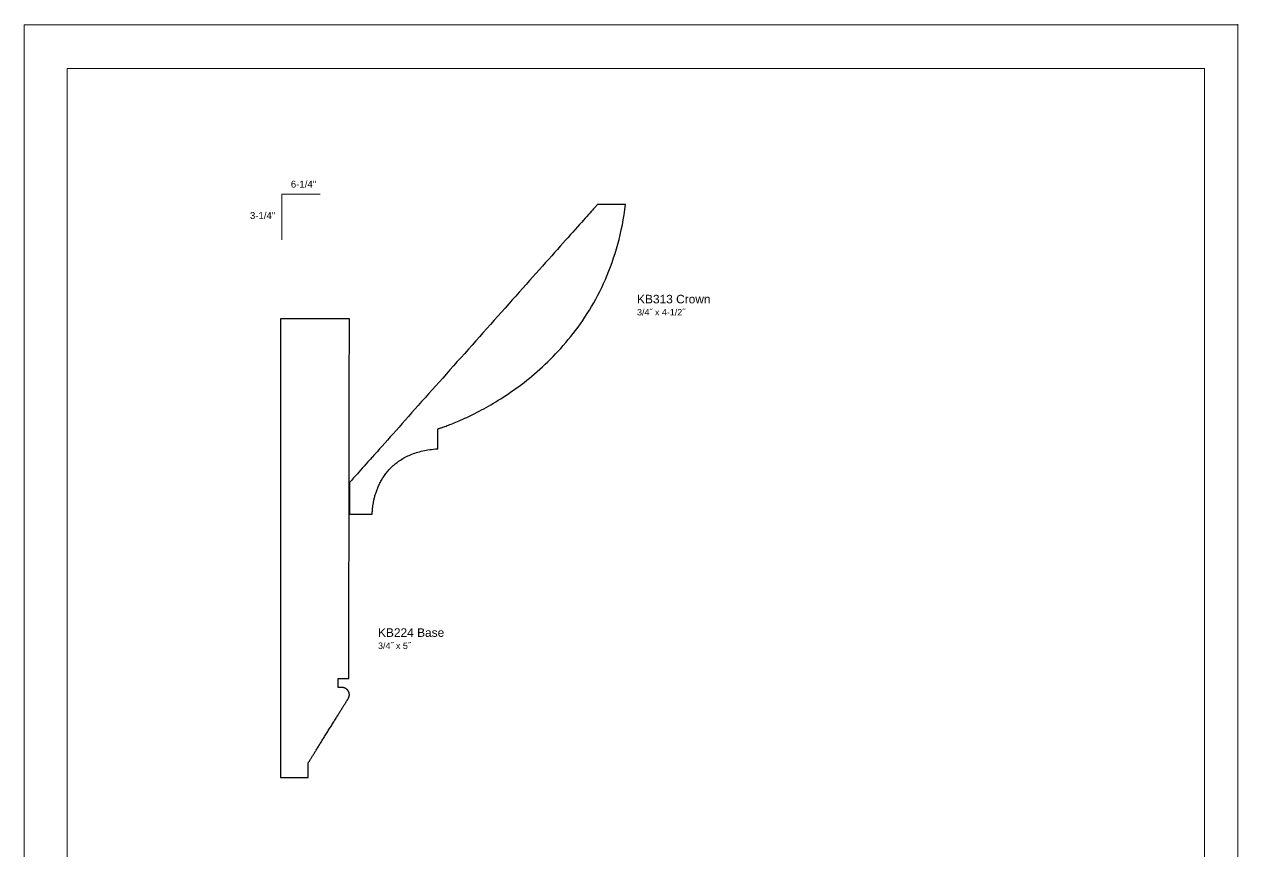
# Model space of a CAD drawing. Extents: x -4.3 to 9, y -5.5 to 16.6.
# Drawn here: x -4.25 to 8.98, y 7.64 to 16.65 of the extents above; entities that cross this region are included whole.
import ezdxf

# ---------------------------------------------------------------- set-up
doc = ezdxf.new("R2010")
doc.units = 0
doc.header["$MEASUREMENT"] = 0
doc.layers.add('DO NOT PLOT', color=2, linetype='Continuous', plot=False)
doc.layers.add('LAYER_1', color=7, linetype='Continuous')

# ---------------------------------------------------------------- blocks, each defined once
blk = doc.blocks.new('KB313 Crown')
at = {"color": 0, "flags": 128}
blk.add_lwpolyline([(2.791755, 2.21794), (2.810995, 2.26314), (2.829595, 2.30909), (2.847545, 2.35581), (2.864825, 2.40329), (2.881415, 2.45155), (2.897295, 2.50058), (2.912445, 2.5504), (2.926845, 2.60101), (2.940465, 2.65241), (2.953305, 2.7046), (2.965325, 2.75761), (2.976525, 2.81142), (2.986865, 2.86605), (2.996335, 2.9215), (3.004925, 2.97777), (3.012595, 3.03487), (3.012505, 3.03487), (3.012235, 3.03487), (3.011785, 3.03487), (3.011175, 3.03487), (3.010395, 3.03487), (3.009445, 3.03487), (3.008335, 3.03487), (3.007065, 3.03487), (3.005655, 3.03487), (3.004085, 3.03487), (3.002365, 3.03487), (3.000515, 3.03487), (2.998515, 3.03487), (2.996385, 3.03487), (2.994125, 3.03487), (2.991735, 3.03487), (2.989225, 3.03487), (2.986585, 3.03487), (2.983835, 3.03487), (2.980975, 3.03487), (2.977995, 3.03487), (2.974915, 3.03487), (2.971735, 3.03487), (2.968455, 3.03487), (2.965075, 3.03487), (2.961605, 3.03487), (2.958055, 3.03487), (2.954415, 3.03487), (2.950695, 3.03487), (2.946895, 3.03487), (2.943025, 3.03487), (2.939085, 3.03487), (2.935075, 3.03487), (2.931005, 3.03487), (2.926875, 3.03487), (2.922695, 3.03487), (2.918455, 3.03487), (2.914175, 3.03487), (2.909845, 3.03487), (2.905475, 3.03487), (2.901065, 3.03487), (2.896635, 3.03487), (2.892165, 3.03487), (2.887665, 3.03487), (2.883145, 3.03487), (2.878615, 3.03487), (2.874055, 3.03487), (2.869495, 3.03487), (2.864925, 3.03487), (2.860345, 3.03487), (2.855775, 3.03487), (2.851195, 3.03487), (2.846635, 3.03487), (2.842075, 3.03487), (2.837525, 3.03487), (2.833005, 3.03487), (2.828495, 3.03487), (2.824015, 3.03487), (2.819565, 3.03487), (2.815145, 3.03487), (2.810755, 3.03487), (2.806415, 3.03487), (2.802115, 3.03487), (2.797855, 3.03487), (2.793645, 3.03487), (2.789495, 3.03487), (2.785395, 3.03487), (2.781365, 3.03487), (2.777395, 3.03487), (2.773495, 3.03487), (2.769665, 3.03487), (2.765905, 3.03487), (2.762235, 3.03487), (2.758635, 3.03487), (2.755135, 3.03487), (2.751715, 3.03487), (2.748395, 3.03487), (2.745165, 3.03487), (2.742045, 3.03487), (2.739025, 3.03487), (2.736115, 3.03487), (2.733315, 3.03487), (2.730625, 3.03487), (2.728065, 3.03487), (2.725615, 3.03487), (2.723305, 3.03487), (2.721115, 3.03487), (2.719065, 3.03487), (2.717145, 3.03487), (2.715365, 3.03487), (2.713735, 3.03487), (2.712255, 3.03487), (2.710925, 3.03487), (2.709745, 3.03487), (2.708735, 3.03487), (2.707875, 3.03487), (2.707185, 3.03487), (2.706675, 3.03487), (2.706325, 3.03487), (2.706155, 3.03487), (2.705885, 3.03458), (2.704175, 3.03267), (2.700915, 3.029), (2.696115, 3.02363), (2.689835, 3.01658), (2.682085, 3.00789), (2.672895, 2.99759), (2.662315, 2.98572), (2.650365, 2.97232), (2.637085, 2.95743), (2.622505, 2.94107), (2.606645, 2.92329), (2.589545, 2.90411), (2.571245, 2.88359), (2.551765, 2.86174), (2.531145, 2.83862), (2.509415, 2.81425), (2.486605, 2.78867), (2.462745, 2.76191), (2.437875, 2.73402), (2.412025, 2.70503), (2.385225, 2.67497), (2.357505, 2.64388), (2.328895, 2.6118), (2.299435, 2.57875), (2.269145, 2.54479), (2.238075, 2.50994), (2.206245, 2.47424), (2.173685, 2.43773), (2.140435, 2.40044), (2.106515, 2.36241), (2.071975, 2.32367), (2.036835, 2.28426), (2.001125, 2.24421), (1.964885, 2.20357), (1.928145, 2.16237), (1.890935, 2.12063), (1.853285, 2.07841), (1.815225, 2.03574), (1.776805, 1.99264), (1.738035, 1.94916), (1.698955, 1.90534), (1.659605, 1.8612), (1.620005, 1.81679), (1.580185, 1.77214), (1.540195, 1.72729), (1.500055, 1.68227), (1.459795, 1.63712), (1.419445, 1.59188), (1.379055, 1.54657), (1.338635, 1.50125), (1.298235, 1.45593), (1.257865, 1.41067), (1.217585, 1.36549), (1.177405, 1.32043), (1.137365, 1.27552), (1.097495, 1.23081), (1.057835, 1.18633), (1.018405, 1.14211), (0.979245, 1.0982), (0.940385, 1.05462), (0.901855, 1.01141), (0.863695, 0.96861), (0.825925, 0.92625), (0.788585, 0.88438), (0.751705, 0.84302), (0.715315, 0.80221), (0.679455, 0.76199), (0.644149, 0.7224), (0.609432, 0.68346), (0.575335, 0.64522), (0.541891, 0.60772), (0.509131, 0.57098), (0.477088, 0.53504), (0.445794, 0.49995), (0.415281, 0.46573), (0.385581, 0.43242), (0.356726, 0.40006), (0.328748, 0.36868), (0.301679, 0.33833), (0.275551, 0.30902), (0.250397, 0.28081), (0.226247, 0.25373), (0.203135, 0.22781), (0.181093, 0.20309), (0.160152, 0.17961), (0.140345, 0.15739), (0.121703, 0.13649), (0.104259, 0.11692), (0.088044, 0.09874), (0.073092, 0.08197), (0.059433, 0.06665), (0.0471, 0.05282), (0.036125, 0.04051), (0.02654, 0.02976), (0.018377, 0.02061), (0.011668, 0.01309), (0.006446, 0.00723), (0.002742, 0.00308), (0.000588, 0.00066), (0, 0), (0, -0.00013), (0, -0.00046), (0, -0.00099), (0, -0.00171), (0, -0.00261), (0, -0.0037), (0, -0.00497), (0, -0.00641), (0, -0.00803), (0, -0.00981), (0, -0.01175), (0, -0.01386), (0, -0.01612), (0, -0.01853), (0, -0.02109), (0, -0.02379), (0, -0.02662), (0, -0.0296), (0, -0.0327), (0, -0.03593), (0, -0.03929), (0, -0.04276), (0, -0.04634), (0, -0.05004), (0, -0.05384), (0, -0.05774), (0, -0.06175), (0, -0.06584), (0, -0.07003), (0, -0.0743), (0, -0.07865), (0, -0.08308), (0, -0.08759), (0, -0.09216), (0, -0.0968), (0, -0.1015), (0, -0.10626), (0, -0.11107), (0, -0.11593), (0, -0.12084), (0, -0.12579), (0, -0.13077), (0, -0.13579), (0, -0.14083), (0, -0.1459), (0, -0.15099), (0, -0.1561), (0, -0.16122), (0, -0.16635), (0, -0.17148), (0, -0.17661), (0, -0.18174), (0, -0.18686), (0, -0.19197), (0, -0.19707), (0, -0.20214), (0, -0.20719), (0, -0.21221), (0, -0.2172), (0, -0.22215), (0, -0.22706), (0, -0.23193), (0, -0.23675), (0, -0.24152), (0, -0.24622), (0, -0.25087), (0, -0.25546), (0, -0.25997), (0, -0.26441), (0, -0.26878), (0, -0.27306), (0, -0.27726), (0, -0.28137), (0, -0.28539), (0, -0.2893), (0, -0.29312), (0, -0.29683), (0, -0.30043), (0, -0.30392), (0, -0.30729), (0, -0.31054), (0, -0.31366), (0, -0.31665), (0, -0.31951), (0, -0.32223), (0, -0.32481), (0, -0.32724), (0, -0.32952), (0, -0.33165), (0, -0.33362), (0, -0.33542), (0, -0.33706), (0, -0.33853), (0, -0.33983), (0, -0.34094), (0, -0.34187), (0, -0.34262), (0, -0.34317), (0, -0.34353), (0, -0.34369), (0.000037, -0.3437), (0.000216, -0.3437), (0.000538, -0.3437), (0.001, -0.3437), (0.0016, -0.3437), (0.002335, -0.3437), (0.003202, -0.3437), (0.004198, -0.3437), (0.00532, -0.3437), (0.006564, -0.3437), (0.007928, -0.3437), (0.00941, -0.3437), (0.011005, -0.3437), (0.012712, -0.3437), (0.014526, -0.3437), (0.016446, -0.3437), (0.018468, -0.3437), (0.020589, -0.3437), (0.022806, -0.3437), (0.025117, -0.3437), (0.027518, -0.3437), (0.030006, -0.3437), (0.032579, -0.3437), (0.035233, -0.3437), (0.037966, -0.3437), (0.040774, -0.3437), (0.043655, -0.3437), (0.046605, -0.3437), (0.049622, -0.3437), (0.052702, -0.3437), (0.055844, -0.3437), (0.059043, -0.3437), (0.062297, -0.3437), (0.065603, -0.3437), (0.068957, -0.3437), (0.072358, -0.3437), (0.075801, -0.3437), (0.079284, -0.3437), (0.082805, -0.3437), (0.086359, -0.3437), (0.089945, -0.3437), (0.093559, -0.3437), (0.097198, -0.3437), (0.100859, -0.3437), (0.104539, -0.3437), (0.108236, -0.3437), (0.111946, -0.3437), (0.115666, -0.3437), (0.119394, -0.3437), (0.123126, -0.3437), (0.12686, -0.3437), (0.130592, -0.3437), (0.13432, -0.3437), (0.13804, -0.3437), (0.14175, -0.3437), (0.145447, -0.3437), (0.149127, -0.3437), (0.152788, -0.3437), (0.156427, -0.3437), (0.160041, -0.3437), (0.163626, -0.3437), (0.167181, -0.3437), (0.170701, -0.3437), (0.174185, -0.3437), (0.177628, -0.3437), (0.181029, -0.3437), (0.184383, -0.3437), (0.187689, -0.3437), (0.190943, -0.3437), (0.194142, -0.3437), (0.197283, -0.3437), (0.200364, -0.3437), (0.203381, -0.3437), (0.206331, -0.3437), (0.209212, -0.3437), (0.21202, -0.3437), (0.214753, -0.3437), (0.217407, -0.3437), (0.21998, -0.3437), (0.222468, -0.3437), (0.224869, -0.3437), (0.227179, -0.3437), (0.229397, -0.3437), (0.231518, -0.3437), (0.23354, -0.3437), (0.235459, -0.3437), (0.237274, -0.3437), (0.23898, -0.3437), (0.240576, -0.3437), (0.242057, -0.3437), (0.243422, -0.3437), (0.244666, -0.3437), (0.245788, -0.3437), (0.246783, -0.3437), (0.24765, -0.3437), (0.248385, -0.3437), (0.248986, -0.3437), (0.249448, -0.3437), (0.24977, -0.3437), (0.249948, -0.3437), (0.249986, -0.34368), (0.24998, -0.34337), (0.24997, -0.34267), (0.249962, -0.34159), (0.249959, -0.34014), (0.249966, -0.33833), (0.249987, -0.33616), (0.250027, -0.33364), (0.250091, -0.33077), (0.250183, -0.32758), (0.250307, -0.32405), (0.250468, -0.32021), (0.250671, -0.31606), (0.250919, -0.3116), (0.251219, -0.30684), (0.251573, -0.3018), (0.251986, -0.29648), (0.252464, -0.29088), (0.25301, -0.28502), (0.25363, -0.2789), (0.254327, -0.27254), (0.255106, -0.26592), (0.255971, -0.25908), (0.256928, -0.25201), (0.25798, -0.24471), (0.259132, -0.23721), (0.260389, -0.2295), (0.261755, -0.22159), (0.263235, -0.2135), (0.264833, -0.20523), (0.266554, -0.19678), (0.268401, -0.18816), (0.270381, -0.17939), (0.272496, -0.17046), (0.274752, -0.1614), (0.277154, -0.1522), (0.279705, -0.14287), (0.28241, -0.13342), (0.285274, -0.12385), (0.288302, -0.11419), (0.291497, -0.10442), (0.294864, -0.09457), (0.298408, -0.08463), (0.302133, -0.07462), (0.306044, -0.06455), (0.310146, -0.05441), (0.314442, -0.04423), (0.318937, -0.034), (0.323636, -0.02373), (0.328544, -0.01344), (0.333664, -0.00312), (0.339002, 0.00721), (0.344562, 0.01754), (0.350348, 0.02787), (0.356364, 0.03819), (0.362616, 0.04849), (0.369109, 0.05877), (0.375845, 0.06902), (0.38283, 0.07922), (0.390069, 0.08938), (0.397566, 0.09948), (0.405325, 0.10952), (0.413351, 0.11948), (0.421648, 0.12937), (0.430222, 0.13917), (0.439075, 0.14888), (0.448214, 0.15848), (0.457643, 0.16798), (0.467365, 0.17736), (0.477386, 0.18661), (0.487709, 0.19573), (0.498341, 0.20471), (0.509284, 0.21355), (0.520544, 0.22222), (0.532125, 0.23074), (0.544031, 0.23909), (0.556268, 0.24725), (0.568839, 0.25523), (0.581749, 0.26302), (0.595003, 0.27061), (0.608604, 0.27799), (0.622559, 0.28515), (0.63687, 0.29209), (0.651543, 0.29879), (0.666585, 0.30526), (0.681995, 0.31148), (0.697775, 0.31744), (0.713945, 0.32314), (0.730495, 0.32857), (0.747425, 0.33373), (0.764755, 0.3386), (0.782485, 0.34317), (0.800615, 0.34745), (0.819155, 0.35142), (0.838105, 0.35507), (0.857465, 0.3584), (0.877255, 0.3614), (0.897465, 0.36405), (0.918105, 0.36637), (0.939175, 0.36832), (0.960685, 0.36992), (0.963795, 0.37016), (0.963795, 0.37034), (0.963795, 0.37064), (0.963805, 0.37106), (0.963805, 0.3716), (0.963815, 0.37226), (0.963815, 0.37303), (0.963825, 0.37392), (0.963835, 0.37491), (0.963845, 0.37602), (0.963855, 0.37722), (0.963865, 0.37853), (0.963875, 0.37994), (0.963895, 0.38144), (0.963905, 0.38304), (0.963915, 0.38473), (0.963935, 0.38651), (0.963955, 0.38837), (0.963965, 0.39032), (0.963985, 0.39235), (0.964005, 0.39446), (0.964025, 0.39665), (0.964045, 0.3989), (0.964065, 0.40123), (0.964085, 0.40363), (0.964105, 0.40609), (0.964125, 0.40862), (0.964145, 0.4112), (0.964175, 0.41384), (0.964195, 0.41654), (0.964215, 0.41929), (0.964245, 0.4221), (0.964265, 0.42495), (0.964295, 0.42784), (0.964315, 0.43078), (0.964345, 0.43375), (0.964375, 0.43676), (0.964395, 0.43981), (0.964425, 0.44289), (0.964455, 0.446), (0.964475, 0.44914), (0.964505, 0.4523), (0.964535, 0.45548), (0.964565, 0.45868), (0.964595, 0.4619), (0.964615, 0.46513), (0.964645, 0.46837), (0.964675, 0.47162), (0.964705, 0.47488), (0.964735, 0.47814), (0.964755, 0.4814), (0.964785, 0.48466), (0.964815, 0.48791), (0.964845, 0.49116), (0.964875, 0.4944), (0.964905, 0.49763), (0.964925, 0.50084), (0.964955, 0.50404), (0.964985, 0.50721), (0.965015, 0.51037), (0.965035, 0.5135), (0.965065, 0.5166), (0.965095, 0.51967), (0.965115, 0.5227), (0.965145, 0.52571), (0.965175, 0.52867), (0.965195, 0.5316), (0.965225, 0.53448), (0.965245, 0.53731), (0.965275, 0.5401), (0.965295, 0.54284), (0.965315, 0.54552), (0.965345, 0.54815), (0.965365, 0.55072), (0.965385, 0.55322), (0.965405, 0.55567), (0.965425, 0.55805), (0.965445, 0.56035), (0.965465, 0.56259), (0.965485, 0.56475), (0.965505, 0.56684), (0.965525, 0.56885), (0.965535, 0.57077), (0.965555, 0.57261), (0.965565, 0.57437), (0.965585, 0.57603), (0.965595, 0.5776), (0.965605, 0.57908), (0.965625, 0.58046), (0.965635, 0.58174), (0.965645, 0.58292), (0.965655, 0.58399), (0.965665, 0.58495), (0.965665, 0.5858), (0.965675, 0.58655), (0.965675, 0.58717), (0.965685, 0.58768), (0.965685, 0.58807), (0.965685, 0.58833), (0.965695, 0.58847), (0.965785, 0.58852), (0.966775, 0.58881), (0.968815, 0.58941), (0.971875, 0.59034), (0.975935, 0.5916), (0.980985, 0.59319), (0.987005, 0.59512), (0.993965, 0.59739), (1.001855, 0.60002), (1.010645, 0.60299), (1.020325, 0.60633), (1.030875, 0.61002), (1.042265, 0.61409), (1.054485, 0.61854), (1.067505, 0.62336), (1.081315, 0.62857), (1.095885, 0.63417), (1.111215, 0.64016), (1.127255, 0.64656), (1.144015, 0.65336), (1.161455, 0.66058), (1.179565, 0.66821), (1.198315, 0.67626), (1.217695, 0.68474), (1.237685, 0.69366), (1.258255, 0.70301), (1.279395, 0.7128), (1.301085, 0.72304), (1.323295, 0.73374), (1.346015, 0.74489), (1.369215, 0.75651), (1.392895, 0.7686), (1.417015, 0.78116), (1.441555, 0.7942), (1.466515, 0.80773), (1.491855, 0.82174), (1.517555, 0.83626), (1.543615, 0.85127), (1.569995, 0.86679), (1.596685, 0.88281), (1.623655, 0.89936), (1.650895, 0.91643), (1.678385, 0.93402), (1.706105, 0.95215), (1.734025, 0.97081), (1.762135, 0.99001), (1.790415, 1.00977), (1.818845, 1.03007), (1.847395, 1.05094), (1.876055, 1.07236), (1.904805, 1.09436), (1.933615, 1.11693), (1.962485, 1.14008), (1.991375, 1.16381), (2.020275, 1.18813), (2.049155, 1.21305), (2.078015, 1.23857), (2.106815, 1.26469), (2.135545, 1.29143), (2.164175, 1.31878), (2.192705, 1.34675), (2.221095, 1.37534), (2.249335, 1.40457), (2.277405, 1.43443), (2.305285, 1.46494), (2.332945, 1.49609), (2.360375, 1.5279), (2.387565, 1.56036), (2.414465, 1.59349), (2.441085, 1.62729), (2.467395, 1.66175), (2.493365, 1.6969), (2.518985, 1.73273), (2.544235, 1.76925), (2.569095, 1.80646), (2.593545, 1.84438), (2.617565, 1.883), (2.641125, 1.92232), (2.664215, 1.96237), (2.686825, 2.00313), (2.708915, 2.04462), (2.730475, 2.08684), (2.751475, 2.1298), (2.771915, 2.1735)], close=True, dxfattribs=at)
blk = doc.blocks.new('KB224')
at = {"color": 0, "flags": 128}
blk.add_lwpolyline([(0.746, -2.783), (0.746, -2.728), (0.746, -2.673), (0.747, -2.617), (0.747, -2.56), (0.747, -2.503), (0.747, -2.446), (0.747, -2.388), (0.747, -2.33), (0.747, -2.271), (0.747, -2.212), (0.747, -2.153), (0.747, -2.094), (0.747, -2.035), (0.747, -1.975), (0.747, -1.916), (0.748, -1.857), (0.748, -1.798), (0.748, -1.738), (0.748, -1.68), (0.748, -1.621), (0.748, -1.562), (0.748, -1.504), (0.748, -1.447), (0.748, -1.389), (0.748, -1.333), (0.748, -1.276), (0.748, -1.221), (0.748, -1.165), (0.749, -1.111), (0.749, -1.057), (0.749, -1.004), (0.749, -0.952), (0.749, -0.901), (0.749, -0.85), (0.749, -0.801), (0.749, -0.753), (0.749, -0.705), (0.749, -0.659), (0.749, -0.614), (0.749, -0.57), (0.749, -0.527), (0.749, -0.486), (0.749, -0.446), (0.749, -0.407), (0.75, -0.37), (0.75, -0.334), (0.75, -0.3), (0.75, -0.267), (0.75, -0.236), (0.75, -0.207), (0.75, -0.179), (0.75, -0.154), (0.75, -0.13), (0.75, -0.107), (0.75, -0.087), (0.75, -0.069), (0.75, -0.053), (0.75, -0.039), (0.75, -0.027), (0.75, -0.017), (0.75, -0.009), (0.75, -0.004), (0.75, -0.001), (0.75, 0), (0.75, 0), (0.749, 0), (0.748, 0), (0.746, 0), (0.744, 0), (0.742, 0), (0.739, 0), (0.735, 0), (0.732, 0), (0.728, 0), (0.723, 0), (0.719, 0), (0.714, 0), (0.708, 0), (0.702, 0), (0.696, 0), (0.69, 0), (0.683, 0), (0.676, 0), (0.669, 0), (0.662, 0), (0.654, 0), (0.646, 0), (0.638, 0), (0.629, 0), (0.62, 0), (0.612, 0), (0.602, 0), (0.593, 0), (0.583, 0), (0.574, 0), (0.564, 0), (0.554, 0), (0.544, 0), (0.533, 0), (0.523, 0), (0.512, 0), (0.502, 0), (0.491, 0), (0.48, 0), (0.469, 0), (0.458, 0), (0.447, 0), (0.435, 0), (0.424, 0), (0.413, 0), (0.402, 0), (0.39, 0), (0.379, 0), (0.368, 0), (0.356, 0), (0.345, 0), (0.334, 0), (0.322, 0), (0.311, 0), (0.3, 0), (0.289, 0), (0.278, 0), (0.267, 0), (0.256, 0), (0.245, 0), (0.235, 0), (0.224, 0), (0.214, 0), (0.203, 0), (0.193, 0), (0.183, 0), (0.173, 0), (0.164, 0), (0.154, 0), (0.145, 0), (0.136, 0), (0.127, 0), (0.118, 0), (0.11, 0), (0.102, 0), (0.094, 0), (0.086, 0), (0.079, 0), (0.071, 0), (0.065, 0), (0.058, 0), (0.052, 0), (0.046, 0), (0.04, 0), (0.035, 0), (0.03, 0), (0.025, 0), (0.021, 0), (0.017, 0), (0.014, 0), (0.01, 0), (0.008, 0), (0.005, 0), (0.003, 0), (0.002, 0), (0.001, 0), (0, 0), (0, 0), (0, -0.002), (0, -0.007), (0, -0.014), (0, -0.025), (0, -0.038), (0, -0.054), (0, -0.073), (0, -0.095), (0, -0.119), (0, -0.145), (0, -0.174), (0, -0.205), (0, -0.239), (0, -0.275), (0, -0.313), (0, -0.353), (0, -0.395), (0, -0.439), (0, -0.486), (0, -0.534), (0, -0.583), (0, -0.635), (0, -0.688), (0, -0.743), (0, -0.8), (0, -0.858), (0, -0.917), (0, -0.978), (0, -1.04), (0, -1.104), (0, -1.168), (0, -1.234), (0, -1.301), (0, -1.369), (0, -1.437), (0, -1.507), (0, -1.578), (0, -1.649), (0, -1.721), (0, -1.793), (0, -1.867), (0, -1.94), (0, -2.015), (0, -2.089), (0, -2.164), (0, -2.239), (0, -2.315), (0, -2.39), (0, -2.466), (0, -2.542), (0, -2.617), (0, -2.693), (0, -2.768), (0, -2.843), (0, -2.918), (0, -2.993), (0, -3.067), (0, -3.141), (0, -3.214), (0, -3.286), (0, -3.358), (0, -3.429), (0, -3.5), (0, -3.569), (0, -3.638), (0, -3.706), (0, -3.773), (0, -3.838), (0, -3.903), (0, -3.966), (0, -4.028), (0, -4.089), (0, -4.148), (0, -4.206), (0, -4.262), (0, -4.317), (0, -4.37), (0, -4.422), (0, -4.471), (0, -4.519), (0, -4.565), (0, -4.609), (0, -4.651), (0, -4.691), (0, -4.729), (0, -4.764), (0, -4.798), (0, -4.829), (0, -4.858), (0, -4.884), (0, -4.907), (0, -4.929), (0, -4.947), (0, -4.963), (0, -4.976), (0, -4.987), (0, -4.994), (0, -4.998), (0, -5), (0, -5), (0, -5), (0.001, -5), (0.001, -5), (0.002, -5), (0.003, -5), (0.004, -5), (0.006, -5), (0.007, -5), (0.009, -5), (0.01, -5), (0.012, -5), (0.014, -5), (0.016, -5), (0.019, -5), (0.021, -5), (0.023, -5), (0.026, -5), (0.029, -5), (0.032, -5), (0.035, -5), (0.038, -5), (0.041, -5), (0.044, -5), (0.048, -5), (0.051, -5), (0.055, -5), (0.058, -5), (0.062, -5), (0.066, -5), (0.07, -5), (0.074, -5), (0.078, -5), (0.082, -5), (0.086, -5), (0.09, -5), (0.094, -5), (0.099, -5), (0.103, -5), (0.107, -5), (0.112, -5), (0.116, -5), (0.121, -5), (0.125, -5), (0.13, -5), (0.134, -5), (0.139, -5), (0.143, -5), (0.148, -5), (0.152, -5), (0.157, -5), (0.161, -5), (0.166, -5), (0.17, -5), (0.175, -5), (0.179, -5), (0.184, -5), (0.188, -5), (0.193, -5), (0.197, -5), (0.201, -5), (0.206, -5), (0.21, -5), (0.214, -5), (0.218, -5), (0.222, -5), (0.226, -5), (0.23, -5), (0.234, -5), (0.238, -5), (0.242, -5), (0.245, -5), (0.249, -5), (0.252, -5), (0.256, -5), (0.259, -5), (0.262, -5), (0.265, -5), (0.268, -5), (0.271, -5), (0.274, -5), (0.277, -5), (0.279, -5), (0.282, -5), (0.284, -5), (0.286, -5), (0.288, -5), (0.29, -5), (0.292, -5), (0.293, -5), (0.295, -5), (0.296, -5), (0.297, -5), (0.298, -5), (0.299, -5), (0.3, -5), (0.3, -5), (0.3, -5), (0.3, -5), (0.3, -5), (0.3, -5), (0.3, -5), (0.3, -4.999), (0.3, -4.999), (0.3, -4.998), (0.3, -4.998), (0.3, -4.997), (0.3, -4.996), (0.3, -4.996), (0.3, -4.995), (0.3, -4.994), (0.3, -4.993), (0.3, -4.992), (0.3, -4.99), (0.3, -4.989), (0.3, -4.988), (0.3, -4.987), (0.3, -4.985), (0.3, -4.984), (0.3, -4.982), (0.3, -4.98), (0.3, -4.979), (0.3, -4.977), (0.3, -4.975), (0.3, -4.974), (0.3, -4.972), (0.3, -4.97), (0.3, -4.968), (0.3, -4.966), (0.3, -4.964), (0.3, -4.962), (0.3, -4.96), (0.3, -4.958), (0.3, -4.956), (0.3, -4.953), (0.3, -4.951), (0.3, -4.949), (0.3, -4.947), (0.3, -4.944), (0.3, -4.942), (0.3, -4.94), (0.3, -4.938), (0.3, -4.935), (0.3, -4.933), (0.3, -4.93), (0.3, -4.928), (0.3, -4.926), (0.3, -4.923), (0.3, -4.921), (0.3, -4.919), (0.3, -4.916), (0.3, -4.914), (0.3, -4.912), (0.3, -4.909), (0.3, -4.907), (0.3, -4.905), (0.3, -4.902), (0.3, -4.9), (0.3, -4.898), (0.3, -4.896), (0.3, -4.893), (0.3, -4.891), (0.3, -4.889), (0.3, -4.887), (0.3, -4.885), (0.3, -4.883), (0.3, -4.88), (0.3, -4.878), (0.3, -4.876), (0.3, -4.875), (0.3, -4.873), (0.3, -4.871), (0.3, -4.869), (0.3, -4.867), (0.3, -4.865), (0.3, -4.864), (0.3, -4.862), (0.3, -4.861), (0.3, -4.859), (0.3, -4.858), (0.3, -4.856), (0.3, -4.855), (0.3, -4.854), (0.3, -4.852), (0.3, -4.851), (0.3, -4.85), (0.3, -4.849), (0.3, -4.848), (0.3, -4.848), (0.3, -4.847), (0.3, -4.846), (0.3, -4.846), (0.3, -4.845), (0.3, -4.845), (0.3, -4.844), (0.3, -4.844), (0.3, -4.844), (0.3, -4.844), (0.3, -4.844), (0.301, -4.843), (0.301, -4.842), (0.302, -4.841), (0.303, -4.839), (0.305, -4.837), (0.306, -4.834), (0.308, -4.831), (0.31, -4.828), (0.312, -4.824), (0.315, -4.82), (0.318, -4.816), (0.32, -4.811), (0.323, -4.807), (0.327, -4.801), (0.33, -4.796), (0.334, -4.79), (0.338, -4.784), (0.342, -4.777), (0.346, -4.771), (0.35, -4.764), (0.355, -4.756), (0.359, -4.749), (0.364, -4.741), (0.369, -4.733), (0.374, -4.725), (0.379, -4.717), (0.384, -4.708), (0.39, -4.7), (0.395, -4.691), (0.401, -4.682), (0.407, -4.672), (0.413, -4.663), (0.418, -4.654), (0.424, -4.644), (0.43, -4.634), (0.437, -4.624), (0.443, -4.614), (0.449, -4.604), (0.455, -4.594), (0.462, -4.583), (0.468, -4.573), (0.475, -4.563), (0.481, -4.552), (0.488, -4.542), (0.494, -4.531), (0.501, -4.52), (0.508, -4.51), (0.514, -4.499), (0.521, -4.488), (0.528, -4.478), (0.534, -4.467), (0.541, -4.456), (0.547, -4.446), (0.554, -4.435), (0.56, -4.425), (0.567, -4.414), (0.573, -4.404), (0.58, -4.393), (0.586, -4.383), (0.593, -4.373), (0.599, -4.363), (0.605, -4.353), (0.611, -4.343), (0.617, -4.333), (0.623, -4.324), (0.629, -4.314), (0.635, -4.305), (0.64, -4.296), (0.646, -4.287), (0.651, -4.278), (0.657, -4.269), (0.662, -4.261), (0.667, -4.253), (0.672, -4.245), (0.677, -4.237), (0.682, -4.229), (0.686, -4.222), (0.691, -4.215), (0.695, -4.208), (0.699, -4.202), (0.703, -4.195), (0.707, -4.189), (0.71, -4.183), (0.713, -4.178), (0.717, -4.173), (0.72, -4.168), (0.722, -4.164), (0.725, -4.16), (0.727, -4.156), (0.729, -4.152), (0.731, -4.149), (0.733, -4.146), (0.735, -4.144), (0.736, -4.142), (0.737, -4.141), (0.737, -4.139), (0.738, -4.139), (0.738, -4.138), (0.738, -4.138), (0.739, -4.137), (0.739, -4.137), (0.74, -4.136), (0.74, -4.136), (0.74, -4.135), (0.741, -4.134), (0.741, -4.134), (0.741, -4.133), (0.742, -4.132), (0.742, -4.131), (0.743, -4.131), (0.743, -4.13), (0.743, -4.129), (0.744, -4.128), (0.744, -4.127), (0.744, -4.126), (0.745, -4.125), (0.745, -4.124), (0.746, -4.123), (0.746, -4.122), (0.746, -4.121), (0.746, -4.12), (0.747, -4.119), (0.747, -4.117), (0.747, -4.116), (0.748, -4.115), (0.748, -4.114), (0.748, -4.113), (0.748, -4.111), (0.749, -4.11), (0.749, -4.109), (0.749, -4.108), (0.749, -4.106), (0.749, -4.105), (0.749, -4.104), (0.75, -4.102), (0.75, -4.101), (0.75, -4.1), (0.75, -4.098), (0.75, -4.097), (0.75, -4.095), (0.75, -4.094), (0.75, -4.093), (0.75, -4.091), (0.75, -4.09), (0.749, -4.088), (0.749, -4.087), (0.749, -4.086), (0.749, -4.084), (0.749, -4.083), (0.749, -4.081), (0.748, -4.08), (0.748, -4.078), (0.748, -4.077), (0.747, -4.075), (0.747, -4.074), (0.746, -4.072), (0.746, -4.071), (0.746, -4.07), (0.745, -4.068), (0.744, -4.067), (0.744, -4.065), (0.743, -4.064), (0.743, -4.062), (0.742, -4.061), (0.741, -4.06), (0.74, -4.058), (0.739, -4.057), (0.739, -4.055), (0.738, -4.054), (0.737, -4.053), (0.736, -4.051), (0.735, -4.05), (0.734, -4.049), (0.733, -4.047), (0.731, -4.046), (0.73, -4.045), (0.729, -4.043), (0.728, -4.042), (0.726, -4.041), (0.725, -4.04), (0.724, -4.038), (0.722, -4.037), (0.721, -4.036), (0.719, -4.035), (0.717, -4.034), (0.716, -4.033), (0.714, -4.032), (0.712, -4.031), (0.71, -4.029), (0.708, -4.028), (0.706, -4.027), (0.704, -4.027), (0.702, -4.026), (0.7, -4.025), (0.698, -4.024), (0.696, -4.023), (0.694, -4.022), (0.692, -4.022), (0.692, -4.022), (0.691, -4.021), (0.691, -4.021), (0.69, -4.021), (0.69, -4.021), (0.689, -4.021), (0.688, -4.021), (0.688, -4.021), (0.687, -4.021), (0.686, -4.021), (0.686, -4.021), (0.685, -4.02), (0.684, -4.02), (0.684, -4.02), (0.683, -4.02), (0.682, -4.02), (0.681, -4.02), (0.681, -4.02), (0.68, -4.02), (0.679, -4.02), (0.678, -4.02), (0.677, -4.02), (0.677, -4.02), (0.676, -4.02), (0.675, -4.02), (0.674, -4.019), (0.673, -4.019), (0.672, -4.019), (0.672, -4.019), (0.671, -4.019), (0.67, -4.019), (0.669, -4.019), (0.668, -4.019), (0.667, -4.019), (0.666, -4.019), (0.665, -4.019), (0.665, -4.019), (0.664, -4.019), (0.663, -4.019), (0.662, -4.019), (0.661, -4.019), (0.66, -4.019), (0.659, -4.019), (0.658, -4.019), (0.657, -4.019), (0.657, -4.019), (0.656, -4.019), (0.655, -4.019), (0.654, -4.019), (0.653, -4.019), (0.652, -4.019), (0.651, -4.019), (0.651, -4.019), (0.65, -4.019), (0.649, -4.019), (0.648, -4.019), (0.647, -4.019), (0.647, -4.019), (0.646, -4.019), (0.645, -4.019), (0.644, -4.019), (0.643, -4.019), (0.643, -4.019), (0.642, -4.019), (0.641, -4.019), (0.641, -4.019), (0.64, -4.019), (0.639, -4.019), (0.638, -4.019), (0.638, -4.019), (0.637, -4.019), (0.637, -4.019), (0.636, -4.019), (0.635, -4.019), (0.635, -4.019), (0.634, -4.019), (0.634, -4.019), (0.633, -4.019), (0.633, -4.019), (0.632, -4.019), (0.632, -4.019), (0.631, -4.019), (0.631, -4.019), (0.631, -4.019), (0.63, -4.019), (0.63, -4.019), (0.63, -4.019), (0.629, -4.019), (0.629, -4.019), (0.629, -4.019), (0.628, -4.019), (0.628, -4.019), (0.628, -4.019), (0.628, -4.019), (0.628, -4.019), (0.628, -4.019), (0.628, -4.019), (0.628, -4.019), (0.628, -4.019), (0.628, -4.019), (0.628, -4.019), (0.628, -4.019), (0.628, -4.018), (0.628, -4.018), (0.628, -4.018), (0.628, -4.017), (0.628, -4.017), (0.628, -4.016), (0.628, -4.016), (0.628, -4.015), (0.628, -4.015), (0.628, -4.014), (0.628, -4.013), (0.628, -4.013), (0.628, -4.012), (0.628, -4.011), (0.628, -4.01), (0.628, -4.009), (0.628, -4.008), (0.628, -4.007), (0.628, -4.006), (0.628, -4.005), (0.628, -4.004), (0.628, -4.003), (0.628, -4.002), (0.628, -4.001), (0.628, -3.999), (0.628, -3.998), (0.628, -3.997), (0.628, -3.996), (0.628, -3.994), (0.628, -3.993), (0.628, -3.992), (0.628, -3.99), (0.628, -3.989), (0.628, -3.988), (0.628, -3.986), (0.628, -3.985), (0.628, -3.983), (0.628, -3.982), (0.628, -3.98), (0.628, -3.979), (0.628, -3.978), (0.628, -3.976), (0.628, -3.975), (0.628, -3.973), (0.628, -3.972), (0.628, -3.97), (0.628, -3.969), (0.628, -3.967), (0.628, -3.966), (0.628, -3.964), (0.628, -3.963), (0.628, -3.961), (0.628, -3.96), (0.628, -3.958), (0.628, -3.957), (0.628, -3.956), (0.628, -3.954), (0.628, -3.953), (0.628, -3.951), (0.628, -3.95), (0.628, -3.949), (0.628, -3.947), (0.628, -3.946), (0.628, -3.945), (0.628, -3.943), (0.628, -3.942), (0.628, -3.941), (0.628, -3.94), (0.628, -3.939), (0.628, -3.938), (0.628, -3.936), (0.628, -3.935), (0.628, -3.934), (0.628, -3.933), (0.628, -3.932), (0.628, -3.931), (0.628, -3.93), (0.628, -3.929), (0.628, -3.929), (0.628, -3.928), (0.628, -3.927), (0.628, -3.926), (0.628, -3.926), (0.628, -3.925), (0.628, -3.924), (0.628, -3.924), (0.628, -3.923), (0.628, -3.923), (0.628, -3.923), (0.628, -3.922), (0.628, -3.922), (0.628, -3.922), (0.628, -3.922), (0.628, -3.921), (0.628, -3.921), (0.628, -3.921), (0.628, -3.921), (0.628, -3.921), (0.628, -3.921), (0.628, -3.921), (0.629, -3.921), (0.629, -3.921), (0.63, -3.921), (0.63, -3.921), (0.631, -3.921), (0.631, -3.921), (0.632, -3.921), (0.633, -3.921), (0.634, -3.921), (0.634, -3.921), (0.635, -3.921), (0.636, -3.921), (0.637, -3.921), (0.638, -3.921), (0.639, -3.921), (0.641, -3.921), (0.642, -3.921), (0.643, -3.921), (0.644, -3.921), (0.645, -3.921), (0.647, -3.921), (0.648, -3.921), (0.65, -3.921), (0.651, -3.921), (0.652, -3.921), (0.654, -3.921), (0.655, -3.921), (0.657, -3.921), (0.659, -3.921), (0.66, -3.921), (0.662, -3.921), (0.663, -3.921), (0.665, -3.921), (0.667, -3.921), (0.668, -3.921), (0.67, -3.921), (0.672, -3.921), (0.674, -3.921), (0.675, -3.921), (0.677, -3.921), (0.679, -3.921), (0.681, -3.921), (0.682, -3.921), (0.684, -3.921), (0.686, -3.921), (0.688, -3.921), (0.69, -3.921), (0.691, -3.921), (0.693, -3.921), (0.695, -3.921), (0.697, -3.921), (0.698, -3.921), (0.7, -3.921), (0.702, -3.921), (0.703, -3.921), (0.705, -3.921), (0.707, -3.921), (0.708, -3.921), (0.71, -3.921), (0.712, -3.921), (0.713, -3.921), (0.715, -3.921), (0.716, -3.921), (0.718, -3.921), (0.72, -3.921), (0.721, -3.921), (0.722, -3.921), (0.724, -3.921), (0.725, -3.921), (0.727, -3.921), (0.728, -3.921), (0.729, -3.921), (0.73, -3.921), (0.732, -3.921), (0.733, -3.921), (0.734, -3.921), (0.735, -3.921), (0.736, -3.921), (0.737, -3.921), (0.738, -3.921), (0.739, -3.921), (0.739, -3.921), (0.74, -3.921), (0.741, -3.921), (0.742, -3.921), (0.742, -3.921), (0.743, -3.921), (0.743, -3.921), (0.744, -3.921), (0.744, -3.921), (0.744, -3.921), (0.745, -3.921), (0.745, -3.921), (0.745, -3.921), (0.745, -3.921), (0.745, -3.919), (0.745, -3.915), (0.745, -3.909), (0.745, -3.9), (0.745, -3.889), (0.745, -3.876), (0.745, -3.861), (0.745, -3.843), (0.745, -3.824), (0.745, -3.803), (0.745, -3.78), (0.745, -3.755), (0.745, -3.728), (0.745, -3.7), (0.745, -3.67), (0.745, -3.638), (0.745, -3.605), (0.745, -3.57), (0.745, -3.533), (0.745, -3.495), (0.745, -3.456), (0.745, -3.415), (0.745, -3.373), (0.746, -3.33), (0.746, -3.285), (0.746, -3.239), (0.746, -3.193), (0.746, -3.145), (0.746, -3.096), (0.746, -3.046), (0.746, -2.995), (0.746, -2.943), (0.746, -2.891), (0.746, -2.837)], close=True, dxfattribs=at)

msp = doc.modelspace()

# ---------------------------------------------------------------- linework, layer by layer
at = {"linetype": 'Continuous', "lineweight": 0}
for p, q in [((-1.025, 14.797), (-1.443, 14.797)), ((-1.443, 14.797), (-1.443, 14.301))]:
    msp.add_line(p, q, dxfattribs=at)
at = {"layer": 'DO NOT PLOT', "linetype": 'Continuous', "lineweight": 0}
for p, q in [((-4.25, 16.644), (-4.25, -5.5)), ((-4.25, 16.644), (8.98, 16.644)), ((8.98, 16.65), (8.98, -5.5))]:
    msp.add_line(p, q, dxfattribs=at)
at = {"layer": 'LAYER_1', "color": 7, "lineweight": 0}
for points in [[(-3.784, -5.244), (-3.784, -5.244), (-3.784, 16.166), (-3.784, 16.166)], [(-3.784, 16.166), (-3.784, 16.166), (8.618, 16.166), (8.618, 16.166)], [(8.618, 16.166), (8.618, 16.166), (8.618, -5.244), (8.618, -5.244)]]:
    msp.add_open_spline(points, degree=3, dxfattribs=at)

# ---------------------------------------------------------------- block references
at = {"linetype": 'Continuous'}
for name, p in [('KB313 Crown', (-0.706, 11.651)), ('KB224', (-1.456, 13.437))]:
    msp.add_blockref(name, p, dxfattribs=at)

# ---------------------------------------------------------------- texts
at = {"linetype": 'Continuous', "lineweight": 0, "attachment_point": 1}
for s, insert, char_height, width in [('{\\fArial|b0|i0|c0|p34;\\H0.75x;\\W4.1707; \\W1;6-1/4"}', (-1.465, 14.944), 0.1, 0.51487), ('{\\fArial|b0|i0|c0|p34;\\H0.75x;\\W3.7512; \\W1;3-1/4"}', (-1.899, 14.602), 0.1, 0.48999), ('{\\fArial|b0|i0|c0|p34;\\W8.8593; \\W1;KB313 Crown\\P\\H0.75x;\\W5.9063;  \\W1;3/4˝ x 4-1/2˝\\H1.3333x;\\P\\W9.8536;  }', (2.111, 13.7), 0.093, 1.42271), ('{\\fArial|b0|i0|c0|p34;\\W8.7758; \\W1;KB224 Base\\P\\H0.75x;\\W5.8505;  \\W1;3/4˝ x 5˝\\H1.3333x;\\P\\W9.2873;  }', (-0.71, 10.064), 0.093, 1.34094)]:
    msp.add_mtext(s, dxfattribs=dict(at, insert=insert, char_height=char_height, width=width))

doc.saveas('drawing.dxf')
